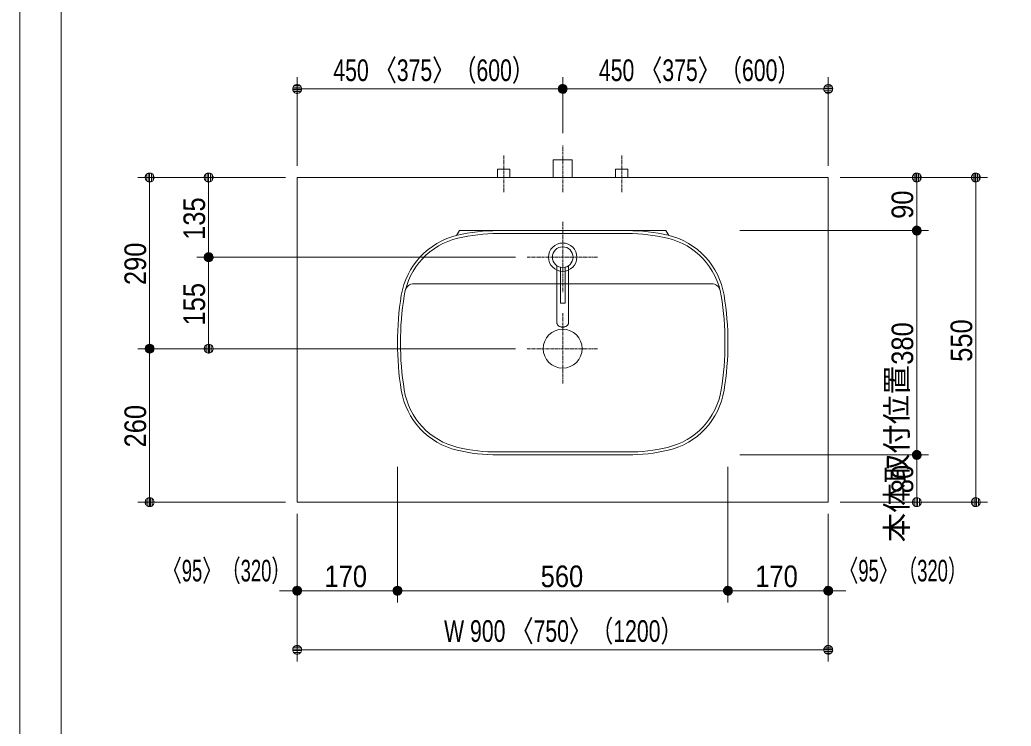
# Model space of a CAD drawing. Units: millimetres, scale not verified. Extents: x -6062 to 6062, y -3045 to 3045.
# Drawn here: x -5788 to -4108, y -799 to 397 of the extents above; entities that cross this region are included whole.
import ezdxf
from ezdxf.enums import TextEntityAlignment as Align

# ---------------------------------------------------------------- set-up
doc = ezdxf.new("R2010")
doc.units = ezdxf.units.MM
doc.header["$LTSCALE"] = 20
doc.linetypes.add('CHAIN1', pattern=[8, 5, -1, 1, -1])
for name, color, linetype, lineweight in [('0-0_1図面枠', 7, 'Continuous', 9), ('0-2_5ボウル・キャビネット', 7, 'Continuous', 9), ('0-3_2寸法-2', 7, 'Continuous', 9), ('0-4_0', 7, 'Continuous', 9), ('0-5_2寸法-1', 7, 'Continuous', 9), ('0-6_4給排水', 7, 'Continuous', 9)]:
    doc.layers.add(name, color=color, linetype=linetype, lineweight=lineweight)
doc.styles.add('ＭＳ Ｐゴシック', font='')
doc.styles.get('ＭＳ Ｐゴシック').set_extended_font_data('MS PGothic')

# ---------------------------------------------------------------- blocks, each defined once
blk = doc.blocks.new('グループ-2')
at = {"layer": '0-0_1図面枠'}
blk.add_lwpolyline([(-80000, 55400), (80000, 55400), (80000, -55400), (-80000, -55400)], close=True, dxfattribs=at)
blk = doc.blocks.new('図面枠')
at = {"layer": '0-0_1図面枠'}
blk.add_blockref('グループ-2', (0, 0), dxfattribs=at)
blk = doc.blocks.new('_Dot')
at = {"layer": '0-4_0'}
for p, q in [((-10, 0), (-20, 0)), ((9.78, 2), (-9.78, 2)), ((7.99, 6), (-7.99, 6)), ((9.16, -3.98), (-9.16, -3.98)), ((6, -7.98), (-6, -7.98))]:
    blk.add_line(p, q, dxfattribs=at)
for points in [[(10, 0), (9.92, 1.25), (9.69, 2.49), (9.3, 3.68), (8.76, 4.82), (8.09, 5.88), (7.29, 6.85), (6.37, 7.71), (5.36, 8.44), (4.26, 9.05), (3.09, 9.51), (1.87, 9.82), (0.63, 9.98), (-0.63, 9.98), (-1.87, 9.82), (-3.09, 9.51), (-4.26, 9.05), (-5.36, 8.44), (-6.37, 7.71), (-7.29, 6.85), (-8.09, 5.88), (-8.76, 4.82), (-9.3, 3.68), (-9.69, 2.49), (-9.92, 1.25), (-10, 0), (0, 0)], [(-10, 0), (-9.92, -1.25), (-9.69, -2.49), (-9.3, -3.68), (-8.76, -4.82), (-8.09, -5.88), (-7.29, -6.85), (-6.37, -7.71), (-5.36, -8.44), (-4.26, -9.05), (-3.09, -9.51), (-1.87, -9.82), (-0.63, -9.98), (0.63, -9.98), (1.87, -9.82), (3.09, -9.51), (4.26, -9.05), (5.36, -8.44), (6.37, -7.71), (7.29, -6.85), (8.09, -5.88), (8.76, -4.82), (9.3, -3.68), (9.69, -2.49), (9.92, -1.25), (10, 0), (0, 0)]]:
    blk.add_lwpolyline(points, close=True, dxfattribs=at)
blk = doc.blocks.new('グループ-12')
at = {"layer": '0-6_4給排水', "linetype": 'CHAIN1'}
for p, q in [((-61600, 1100), (-61600, -1300)), ((-62800, -100), (-60400, -100))]:
    blk.add_line(p, q, dxfattribs=at)
at = {"layer": '0-6_4給排水'}
for points in [[(-61800, -387.2), (-61800, -2317.1), (-61799.2, -2330.8), (-61796.7, -2345), (-61792.3, -2359.2), (-61786, -2373.5), (-61777.7, -2387.4), (-61767.4, -2400.9), (-61755.3, -2413.6), (-61741.4, -2425.4), (-61726.1, -2436), (-61709.4, -2445.3), (-61691.9, -2453.2), (-61673.6, -2459.5), (-61655, -2464.4), (-61636.4, -2467.7), (-61618, -2469.7), (-61600, -2470.3), (-61582, -2469.7), (-61563.6, -2467.7), (-61545, -2464.4), (-61526.4, -2459.5), (-61508.1, -2453.2), (-61490.6, -2445.3), (-61473.9, -2436), (-61458.6, -2425.4), (-61444.7, -2413.6), (-61432.6, -2400.9), (-61422.3, -2387.4), (-61414, -2373.5), (-61407.7, -2359.2), (-61403.3, -2345), (-61400.8, -2330.8), (-61400, -2317.1), (-61400, -387.2)], [(-61680, -440.7), (-61680, -1660), (-61520, -1660), (-61520, -440.7)]]:
    blk.add_lwpolyline(points, dxfattribs=at)
for radius in [480, 350]:
    blk.add_circle((-61600, -100), radius, dxfattribs=at)
blk = doc.blocks.new('グループ-26')
at = {"layer": '0-6_4給排水', "linetype": 'CHAIN1'}
blk.add_line((-61600, 2100), (-61600, 3700), dxfattribs=at)
at = {"layer": '0-6_4給排水'}
blk.add_lwpolyline([(-61920, 2600), (-61920, 3200), (-61280, 3200), (-61280, 2600)], dxfattribs=at)
blk = doc.blocks.new('グループ-28')
at = {"layer": '0-2_5ボウル・キャビネット'}
for p, q in [((-59400, 800), (-63800, 800)), ((-59400, 700), (-63800, 700)), ((-56556.5, -1000), (-66643.5, -1000)), ((-63800, -6700), (-59400, -6700)), ((-63800, -6800), (-59400, -6800))]:
    blk.add_line(p, q, dxfattribs=at)
for points in [[(-65195, 635.5), (-65100, 800), (-63800, 800)], [(-58005, 635.5), (-58100, 800), (-59400, 800)]]:
    blk.add_lwpolyline(points, dxfattribs=at)
for centre, radius, start, end in [((-63800, -5200), 6000, 90, 103.25116), ((-63800, -5200), 5900, 90, 103.25116), ((-59400, -5200), 6000, 76.74884, 90), ((-59400, -5200), 5900, 76.74884, 90), ((-64602.3, -1793.2), 2500, 103.25116, 170.74039), ((-64602.3, -1793.2), 2400, 103.25116, 170.74039), ((-58597.7, -1793.2), 2400, 9.25961, 76.74884), ((-58597.7, -1793.2), 2500, 9.25961, 76.74884), ((-66643.5, -1300), 300, 90, 166.41711), ((-56556.5, -1300), 300, 13.58289, 90), ((-57200, -3000), 10000, 170.74039, 189.25961), ((-57200, -3000), 9900, 170.74039, 189.25961), ((-66000, -3000), 9900, 350.74039, 9.25961), ((-66000, -3000), 10000, 350.74039, 9.25961), ((-64602.3, -4206.8), 2500, 189.25961, 256.74884), ((-64602.3, -4206.8), 2400, 189.25961, 256.74884), ((-58597.7, -4206.8), 2400, 283.25116, 350.74039), ((-58597.7, -4206.8), 2500, 283.25116, 350.74039), ((-63800, -800), 6000, 256.74884, 270), ((-63800, -800), 5900, 256.74884, 270), ((-59400, -800), 5900, 270, 283.25116), ((-59400, -800), 6000, 270, 283.25116)]:
    blk.add_arc(centre, radius, start, end, dxfattribs=at)
blk = doc.blocks.new('グループ-29')
at = {"layer": '0-2_5ボウル・キャビネット', "linetype": 'CHAIN1'}
for p, q in [((-61600, -2000), (-61600, -4400)), ((-62800, -3200), (-60400, -3200))]:
    blk.add_line(p, q, dxfattribs=at)
at = {"layer": '0-2_5ボウル・キャビネット'}
blk.add_circle((-61600, -3200), 660, dxfattribs=at)
blk.add_blockref('グループ-28', (0, 0), dxfattribs=at)
blk = doc.blocks.new('止水栓_平面_W100')
at = {"layer": '0-6_4給排水', "linetype": 'CHAIN1'}
for p, q in [((-2000, -500), (-2000, 780)), ((2000, -500), (2000, 780))]:
    blk.add_line(p, q, dxfattribs=at)
at = {"layer": '0-6_4給排水'}
for points in [[(-2210, 0), (-2210, 280), (-1790, 280), (-1790, 0)], [(1790, 0), (1790, 280), (2210, 280), (2210, 0)]]:
    blk.add_lwpolyline(points, dxfattribs=at)

msp = doc.modelspace()

# ---------------------------------------------------------------- linework, layer by layer
at = {"layer": '0-0_1図面枠'}
msp.add_line((-5717.5, 1750), (-5717.5, -2420), dxfattribs=at)
at = {"layer": '0-2_5ボウル・キャビネット'}
msp.add_lwpolyline([(-5317.5, 130), (-4417.5, 130), (-4417.5, -420), (-5317.5, -420)], close=True, dxfattribs=at)
at = {"layer": '0-3_2寸法-2'}
for p, q in [((-5317.5, -440), (-5317.5, -590)), ((-5147.5, -440), (-5147.5, -590)), ((-4587.5, -440), (-4587.5, -590)), ((-4417.5, -440), (-4417.5, -590)), ((-5332.51, -570), (-5347.51, -570)), ((-5147.5, -570), (-5317.5, -570)), ((-5132.49, -570), (-5117.49, -570)), ((-4602.51, -570), (-4617.51, -570)), ((-4587.5, -570), (-4417.5, -570)), ((-4402.49, -570), (-4387.49, -570))]:
    msp.add_line(p, q, dxfattribs=at)
at = {"layer": '0-5_2寸法-1'}
for p, q in [((-5317.5, 150), (-5317.5, 300)), ((-4867.5, 205), (-4867.5, 300)), ((-4867.5, 205), (-4867.5, 300)), ((-4417.5, 150), (-4417.5, 300)), ((-4882.51, 280), (-5302.49, 280)), ((-4852.49, 280), (-4432.51, 280)), ((-5487.5, 130), (-5587.5, 130)), ((-5337.5, 130), (-5487.5, 130)), ((-4397.5, 130), (-4247.5, 130)), ((-4247.5, 130), (-4147.5, 130)), ((-5567.5, -144.99), (-5567.5, 114.99)), ((-5467.5, 10.01), (-5467.5, 114.99)), ((-4267.5, 55.01), (-4267.5, 114.99)), ((-4167.5, -404.99), (-4167.5, 114.99)), ((-4567.5, 40), (-4247.5, 40)), ((-4397.5, 40), (-4247.5, 40)), ((-4267.5, -324.99), (-4267.5, 24.99)), ((-4947.5, -5), (-5487.5, -5)), ((-4947.5, -5), (-5487.5, -5)), ((-5467.5, -20.01), (-5467.5, -144.99)), ((-5487.5, -160), (-5587.5, -160)), ((-5487.5, -160), (-5587.5, -160)), ((-4947.5, -160), (-5487.5, -160)), ((-5567.5, -175.01), (-5567.5, -404.99)), ((-4567.5, -340), (-4247.5, -340)), ((-4397.5, -340), (-4247.5, -340)), ((-5147.5, -360), (-5147.5, -590)), ((-4587.5, -360), (-4587.5, -590)), ((-4267.5, -404.99), (-4267.5, -355.01)), ((-5337.5, -420), (-5587.5, -420)), ((-4397.5, -420), (-4247.5, -420)), ((-4247.5, -420), (-4147.5, -420)), ((-5317.5, -440), (-5317.5, -590)), ((-5147.5, -440), (-5147.5, -590)), ((-4587.5, -440), (-4587.5, -590)), ((-4417.5, -440), (-4417.5, -590)), ((-5162.51, -570), (-5302.49, -570)), ((-4602.51, -570), (-5132.49, -570)), ((-4572.49, -570), (-4432.51, -570)), ((-5317.5, -590), (-5317.5, -690)), ((-4417.5, -590), (-4417.5, -690)), ((-4432.51, -670), (-5302.49, -670))]:
    msp.add_line(p, q, dxfattribs=at)

# ---------------------------------------------------------------- block references
at = {"layer": '0-0_1図面枠', "xscale": 0.05, "yscale": 0.05}
msp.add_blockref('図面枠', (-1787.5, 0), dxfattribs=at)
at = {"layer": '0-2_5ボウル・キャビネット', "xscale": 0.05, "yscale": 0.05}
msp.add_blockref('グループ-29', (-1787.5, 0), dxfattribs=at)
at = {"layer": '0-3_2寸法-2', "xscale": 0.7503418, "yscale": 0.7503418}
for p in [(-5317.5, -570), (-4587.5, -570)]:
    msp.add_blockref('_Dot', p, dxfattribs=at)
at = {"layer": '0-3_2寸法-2', "xscale": 0.7503418, "yscale": 0.7503418, "rotation": 180}
for p in [(-5147.5, -570), (-4417.5, -570)]:
    msp.add_blockref('_Dot', p, dxfattribs=at)
at = {"layer": '0-5_2寸法-1', "xscale": 0.7503418, "yscale": 0.7503418}
for p, rotation in [((-5317.5, 280), 180), ((-4867.5, 280), 180), ((-5567.5, 130), 90), ((-5467.5, 130), 90), ((-4267.5, 130), 90), ((-4167.5, 130), 90), ((-4267.5, 40), 270), ((-4267.5, 40), 90), ((-5467.5, -5), 270), ((-5467.5, -5), 90), ((-5567.5, -160), 270), ((-5467.5, -160), 270), ((-5567.5, -160), 90), ((-4267.5, -340), 270), ((-4267.5, -340), 90), ((-5567.5, -420), 270), ((-4267.5, -420), 270), ((-4167.5, -420), 270), ((-5317.5, -570), 180), ((-5147.5, -570), 180), ((-4587.5, -570), 180), ((-5317.5, -670), 180)]:
    msp.add_blockref('_Dot', p, dxfattribs=dict(at, rotation=rotation))
for p in [(-4867.5, 280), (-4417.5, 280), (-5147.5, -570), (-4587.5, -570), (-4417.5, -570), (-4417.5, -670)]:
    msp.add_blockref('_Dot', p, dxfattribs=at)
at = {"layer": '0-6_4給排水', "xscale": 0.05, "yscale": 0.05}
for name, p in [('グループ-26', (-1787.5, 0)), ('止水栓_平面_W100', (-4867.5, 130)), ('グループ-12', (-1787.5, 0))]:
    msp.add_blockref(name, p, dxfattribs=at)

# ---------------------------------------------------------------- texts
at = {"layer": '0-3_2寸法-2', "style": 'ＭＳ Ｐゴシック'}
msp.add_text('本体取付位置', height=36.66, rotation=90, dxfattribs=at).set_placement((-4272.19, -488.14), align=Align.BOTTOM_LEFT)
at = {"layer": '0-3_2寸法-2', "style": 'ＭＳ Ｐゴシック', "width": 0.65}
for p in [(-5545.56, -565.31), (-4399.06, -565.31)]:
    msp.add_text('〈95〉（320）', height=36.69, dxfattribs=at).set_placement(p, align=Align.BOTTOM_LEFT)
at = {"layer": '0-5_2寸法-1', "style": 'ＭＳ Ｐゴシック'}
for s, height, width, p in [('450 〈375〉（600）', 36.66, 0.75, (-5256.19, 282.35)), ('450 〈375〉（600）', 36.66, 0.75, (-4806.19, 282.35)), ('170', 36.66, 0.9, (-5271.11, -574.96)), ('560', 36.66, 0.9, (-4904.78, -574.96)), ('170', 36.66, 0.9, (-4541.11, -574.96)), ('W 900 〈750〉（1200）', 36.69, 0.75, (-5068.55, -667.65))]:
    msp.add_text(s, height=height, dxfattribs=dict(at, width=width)).set_placement(p, align=Align.BOTTOM_LEFT)
at = {"layer": '0-5_2寸法-1', "style": 'ＭＳ Ｐゴシック', "width": 0.9}
for s, p in [('90', (-4262.54, 59.92)), ('135', (-5462.54, 24.28)), ('290', (-5562.54, -52.28)), ('155', (-5462.54, -120.72)), ('380', (-4262.54, -187.28)), ('550', (-4162.54, -182.28)), ('260', (-5562.54, -327.28)), ('80', (-4262.54, -404.88))]:
    msp.add_text(s, height=36.66, rotation=90, dxfattribs=at).set_placement(p, align=Align.BOTTOM_LEFT)

doc.saveas('drawing.dxf')
